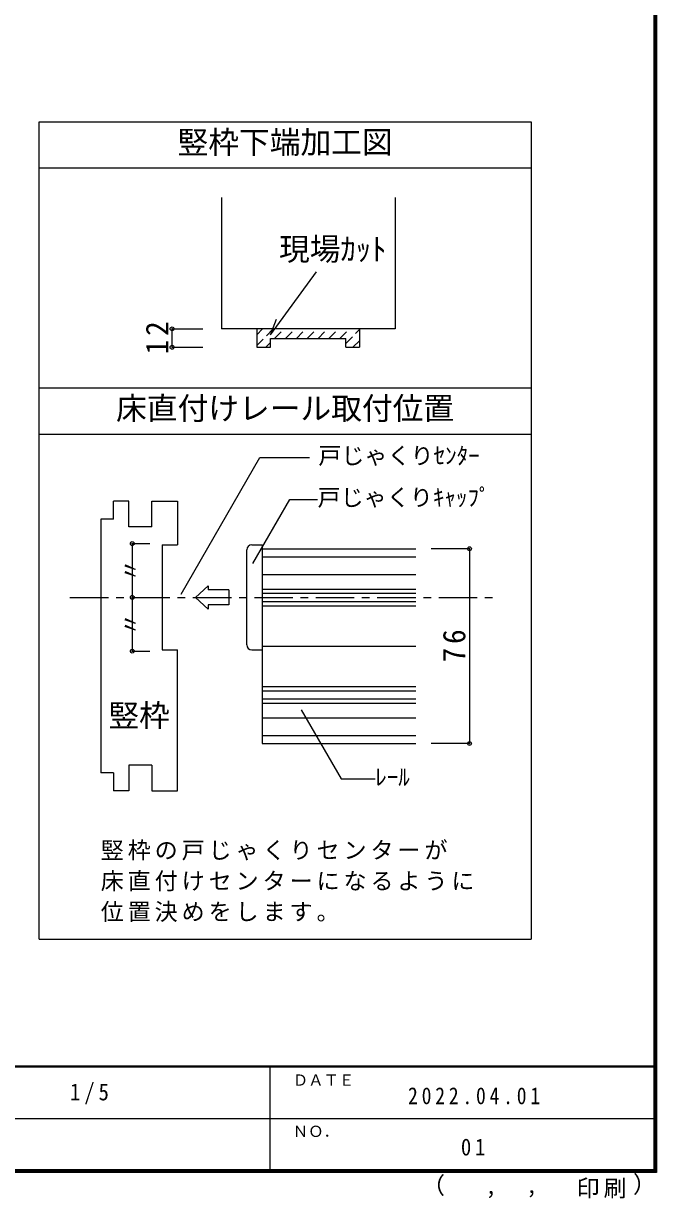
# Model space of a CAD drawing. Units: millimetres, scale not verified, with parts at other scales. Extents: x -973 to 977, y -718 to 696.
# Drawn here: x 565 to 977, y -718 to 46 of the extents above; entities that cross this region are included whole.
import ezdxf
from ezdxf.enums import TextEntityAlignment as Align

# ---------------------------------------------------------------- set-up
doc = ezdxf.new("R2010")
doc.units = ezdxf.units.MM
doc.header["$LTSCALE"] = 5
doc.header["$PDMODE"] = 32
doc.header["$PDSIZE"] = 2.5
doc.linetypes.add('CHAIN1', pattern=[8, 5, -1, 1, -1])
doc.linetypes.add('DASHED1', pattern=[1.8, 1.2, -0.6])
for name, color, linetype in [('0-4_枠', 3, 'Continuous'), ('0-A_文字', 3, 'Continuous'), ('0-B_寸法', 7, 'Continuous'), ('0-C_ハッチ', 4, 'Continuous'), ('2-1_通り芯', 4, 'CHAIN1'), ('2-4_枠', 3, 'Continuous'), ('2-7_金物', 4, 'Continuous'), ('2-A_寸法', 7, 'Continuous'), ('2-B_ﾊｯﾁ', 4, 'Continuous'), ('F-1_枠', 6, 'Continuous'), ('F-A_文字', 7, 'Continuous')]:
    doc.layers.add(name, color=color, linetype=linetype)
doc.styles.add('ＭＳ ゴシック', font='')
doc.styles.get('ＭＳ ゴシック').set_extended_font_data('MS Gothic')

msp = doc.modelspace()

# ---------------------------------------------------------------- linework, layer by layer
at = {"layer": '0-4_枠'}
for p, q in [((693.486, -66.694), (693.486, -152.185)), ((806.486, -66.694), (806.486, -152.185)), ((806.486, -152.185), (693.486, -152.185)), ((716.486, -152.185), (716.486, -164.185)), ((783.486, -152.185), (783.486, -164.185)), ((725.486, -158.485), (774.486, -158.485)), ((725.486, -164.185), (725.486, -158.485)), ((774.486, -164.185), (774.486, -158.485)), ((716.486, -164.185), (725.486, -164.185)), ((774.486, -164.185), (783.486, -164.185))]:
    msp.add_line(p, q, dxfattribs=at)
at = {"layer": '0-A_文字'}
for p, q in [((894.986, -17.5), (894.986, -549.192)), ((574.986, -47.5), (894.986, -47.5)), ((574.986, -190.604), (894.986, -190.604)), ((574.986, -220.604), (894.986, -220.604)), ((574.986, -549.192), (894.986, -549.192))]:
    msp.add_line(p, q, dxfattribs=at)
at = {"layer": '0-A_文字', "color": 7}
for q in [(755.309, -115.017), (729.304, -145.87)]:
    msp.add_line((725.557, -156.177), q, dxfattribs=at)
at = {"layer": '0-A_文字'}
msp.add_lwpolyline([(574.986, -549.192), (574.986, -17.5), (894.986, -17.5)], dxfattribs=at)
at = {"layer": '0-B_寸法', "color": 4}
for p, q in [((661.429, -152.185), (681.429, -152.185)), ((661.429, -164.185), (661.429, -152.185)), ((661.429, -164.185), (681.429, -164.185))]:
    msp.add_line(p, q, dxfattribs=at)
at = {"layer": '0-B_寸法'}
for p in [(661.429, -152.185), (661.429, -164.185)]:
    msp.add_point(p, dxfattribs=at)
at = {"layer": '0-C_ハッチ', "linetype": 'DASHED1'}
for p, q in [((716.486, -156.03), (720.331, -152.185)), ((716.486, -163.101), (727.402, -152.185)), ((728.173, -158.485), (734.473, -152.185)), ((735.244, -158.485), (741.544, -152.185)), ((742.315, -158.485), (748.615, -152.185)), ((749.386, -158.485), (755.686, -152.185)), ((756.457, -158.485), (762.757, -152.185)), ((763.528, -158.485), (769.828, -152.185)), ((770.6, -158.485), (776.9, -152.185)), ((774.486, -161.67), (783.486, -152.67)), ((779.042, -164.185), (783.486, -159.741)), ((722.473, -164.185), (725.486, -161.172))]:
    msp.add_line(p, q, dxfattribs=at)
at = {"layer": '2-1_通り芯'}
msp.add_line((594.986, -326.862), (874.986, -326.862), dxfattribs=at)
at = {"layer": '2-4_枠'}
for p, q in [((623.32, -276.028), (623.32, -264.362)), ((633.32, -264.362), (623.32, -264.362)), ((633.32, -281.028), (633.32, -264.362)), ((648.32, -281.028), (648.32, -264.362)), ((648.32, -264.362), (664.986, -264.362)), ((664.986, -264.362), (664.986, -292.695)), ((623.32, -276.028), (614.986, -276.028)), ((614.986, -276.028), (614.986, -441.028)), ((648.32, -281.028), (633.32, -281.028)), ((654.986, -292.695), (664.986, -292.695)), ((654.986, -292.695), (654.986, -361.028)), ((654.986, -361.028), (664.986, -361.028)), ((664.986, -452.695), (664.986, -361.028)), ((623.32, -441.028), (614.986, -441.028)), ((623.32, -441.028), (623.32, -452.695)), ((633.32, -436.028), (633.32, -452.695)), ((648.32, -436.028), (633.32, -436.028)), ((648.32, -436.028), (648.32, -452.695)), ((633.32, -452.695), (623.32, -452.695)), ((648.32, -452.695), (664.986, -452.695))]:
    msp.add_line(p, q, dxfattribs=at)
at = {"layer": '2-7_金物'}
for p, q in [((709.986, -357.695), (709.986, -296.028)), ((719.986, -300.414), (819.986, -300.414)), ((719.986, -311.862), (819.986, -311.862)), ((676.572, -326.862), (684.855, -319.269)), ((684.855, -319.269), (684.855, -322.03)), ((676.572, -326.862), (684.855, -334.454)), ((698.429, -322.03), (684.855, -322.03)), ((698.429, -322.03), (698.429, -331.693)), ((719.986, -321.481), (819.986, -321.481)), ((684.855, -331.693), (684.855, -334.454)), ((698.429, -331.693), (684.855, -331.693)), ((719.986, -332.243), (819.986, -332.243)), ((713.32, -361.028), (719.986, -361.028)), ((719.986, -384.814), (819.986, -384.814)), ((719.986, -395.576), (819.986, -395.576)), ((719.986, -405.195), (819.986, -405.195)), ((719.986, -416.643), (819.986, -416.643))]:
    msp.add_line(p, q, dxfattribs=at)
at = {"layer": '2-7_金物', "color": 7}
for p, q in [((719.986, -295.195), (719.986, -421.862)), ((719.986, -295.195), (819.986, -295.195)), ((719.986, -324.195), (819.986, -324.195)), ((719.986, -329.528), (819.986, -329.528)), ((719.986, -358.528), (819.986, -358.528)), ((719.986, -387.528), (819.986, -387.528)), ((719.986, -392.862), (819.986, -392.862)), ((719.986, -421.862), (819.986, -421.862))]:
    msp.add_line(p, q, dxfattribs=at)
at = {"layer": '2-7_金物'}
msp.add_lwpolyline([(713.32, -292.695), (719.986, -292.695), (719.986, -361.028)], dxfattribs=at)
for centre, start, end in [((713.32, -296.028), 90, 180), ((713.32, -357.695), 180, 270)]:
    msp.add_arc(centre, 3.333, start, end, dxfattribs=at)
at = {"layer": '2-A_寸法'}
for p, q in [((667.287, -324.727), (718.536, -235.961)), ((718.536, -235.961), (750.882, -235.961)), ((713.904, -304.839), (737.99, -263.121)), ((737.99, -263.121), (756.122, -263.121))]:
    msp.add_line(p, q, dxfattribs=at)
msp.add_lwpolyline([(745.481, -400.087), (771.389, -444.961), (793.623, -444.961)], dxfattribs=at)
msp.add_point((635.543, -326.862), dxfattribs=at)
at = {"layer": '2-B_ﾊｯﾁ'}
for p, q in [((635.543, -291.862), (646.932, -291.862)), ((635.543, -291.862), (635.543, -361.862)), ((854.986, -295.195), (829.986, -295.195)), ((854.986, -295.195), (854.986, -421.862)), ((635.543, -361.862), (646.932, -361.862)), ((854.986, -421.862), (829.986, -421.862))]:
    msp.add_line(p, q, dxfattribs=at)
at = {"layer": '2-B_ﾊｯﾁ', "color": 7}
for p in [(635.543, -291.862), (854.986, -295.195), (635.543, -361.862), (854.986, -421.862)]:
    msp.add_point(p, dxfattribs=at)
at = {"layer": 'F-1_枠'}
for p, q in [((974.986, 695.833), (974.986, -700.833)), ((975.82, 695.833), (975.82, -700.833)), ((976.653, 695.833), (976.653, -700.833)), ((976.653, -631.667), (-973.347, -631.667)), ((976.653, -632.5), (-973.347, -632.5)), ((724.986, -632.5), (724.986, -699.167)), ((1.653, -665.833), (974.986, -665.834)), ((976.653, -699.167), (-973.347, -699.167)), ((976.653, -700), (-973.347, -700)), ((976.653, -700.833), (-973.347, -700.833))]:
    msp.add_line(p, q, dxfattribs=at)

# ---------------------------------------------------------------- texts
at = {"layer": '0-A_文字', "color": 7, "style": 'ＭＳ ゴシック'}
for s, p in [('竪枠下端加工図', (664.986, -42.5)), ('現場ｶｯﾄ', (731.008, -112.02)), ('床直付けレール取付位置', (624.986, -215.604))]:
    msp.add_text(s, height=14.66, dxfattribs=at).set_placement(p, align=Align.BOTTOM_LEFT)
at = {"layer": '0-B_寸法', "insert": (658.929, -168.81), "char_height": 14.66, "attachment_point": 7, "rotation": 90, "style": 'ＭＳ ゴシック'}
msp.add_mtext('\\T1.27;\\W0.95;12', dxfattribs=at)
at = {"layer": '2-A_寸法', "style": 'ＭＳ ゴシック'}
for s, height, p in [('戸じゃくりｾﾝﾀｰ', 11, (756.583, -243.461)), ('戸じゃくりｷｬｯﾌﾟ', 11, (756.122, -270.621)), ('竪枠', 14.66, (619.986, -415.342)), ('ﾚｰﾙ', 11, (793.623, -452.461))]:
    msp.add_text(s, height=height, dxfattribs=at).set_placement(p, align=Align.BOTTOM_LEFT)
for p in [(643.043, -316.862), (643.043, -351.862)]:
    msp.add_text('〃', height=11, rotation=90, dxfattribs=at).set_placement(p, align=Align.BOTTOM_LEFT)
at = {"layer": '2-A_寸法', "char_height": 11, "attachment_point": 7, "style": 'ＭＳ ゴシック'}
for s, insert in [('\\T1.17;竪枠の戸じゃくりセンターが', (614.986, -498)), ('\\T1.17;床直付けセンターになるように', (614.986, -518)), ('\\T1.17;位置決めをします。', (614.986, -538))]:
    msp.add_mtext(s, dxfattribs=dict(at, insert=insert))
at = {"layer": '2-B_ﾊｯﾁ', "color": 7, "insert": (852.486, -369.153), "char_height": 14.66, "attachment_point": 7, "rotation": 90, "style": 'ＭＳ ゴシック'}
msp.add_mtext('\\T1.27;\\W0.95;76', dxfattribs=at)
at = {"layer": 'F-A_文字', "style": 'ＭＳ ゴシック'}
for s, height, p in [('ＤＡＴＥ', 7.331, (739.986, -646.667)), ('ＮＯ．', 7.331, (739.986, -680.001)), ('（', 11, (823.992, -718.052)), ('）', 11, (961.387, -717.355)), (',', 11, (865.199, -718.052)), (',', 11, (891.686, -717.588))]:
    msp.add_text(s, height=height, dxfattribs=at).set_placement(p, align=Align.BOTTOM_LEFT)
at = {"layer": 'F-A_文字', "char_height": 11, "attachment_point": 7, "style": 'ＭＳ ゴシック'}
for s, insert in [('\\T1.38;\\W0.9;1/5', (594.986, -656.667)), ('\\T1.39;\\W0.85;2022.04.01', (814.986, -656.667)), ('\\T1.36;\\W0.9;01', (849.361, -690.001)), ('\\T1.17;印刷', (924.678, -717.82))]:
    msp.add_mtext(s, dxfattribs=dict(at, insert=insert))

doc.saveas('drawing.dxf')
